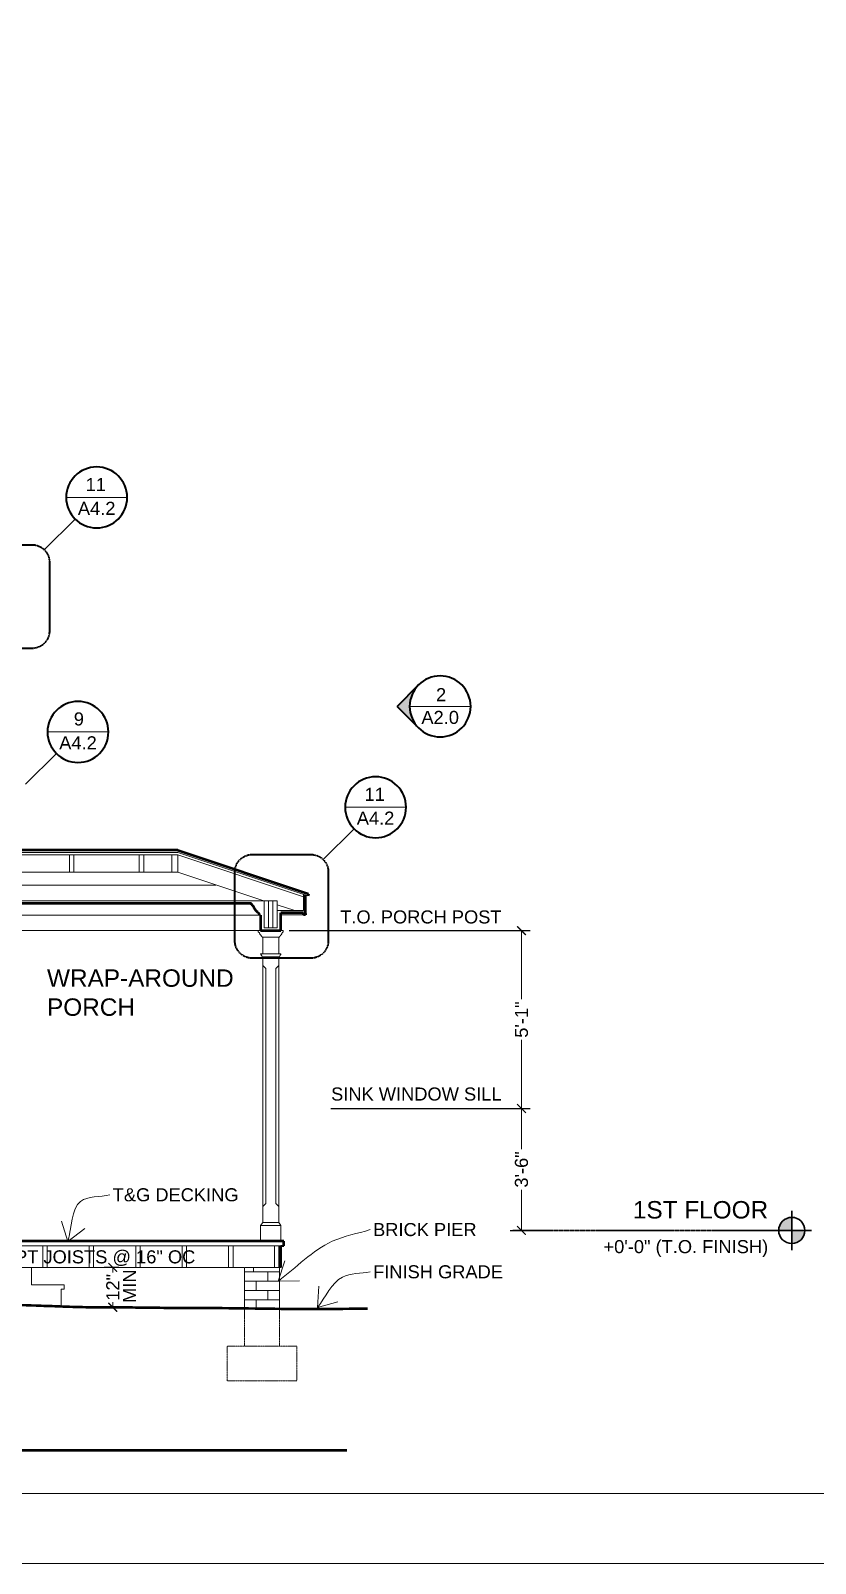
# Model space of a CAD drawing. Header units: inches. Extents: x -4969 to 16721, y 2489 to 24693.
# Drawn here: x 7612 to 7882, y 4791 to 5319 of the extents above; entities that cross this region are included whole.
import ezdxf

# ---------------------------------------------------------------- set-up
doc = ezdxf.new("R2010")
doc.units = ezdxf.units.IN
doc.header["$MEASUREMENT"] = 0
doc.linetypes.add('CENTER', pattern=[2, 1.25, -0.25, 0.25, -0.25])
doc.linetypes.add('DASHED2', pattern=[0.375, 0.25, -0.125])
doc.layers.get('0').update_dxf_attribs({"lineweight": 5})
doc.layers.add('0-NPLT', color=1, linetype='Continuous', plot=False)
for name, color, linetype, lineweight in [('1', 1, 'Continuous', 9), ('2', 6, 'Continuous', 20), ('3', 3, 'Continuous', 30), ('4', 2, 'Continuous', 40), ('5', 4, 'Continuous', 50), ('A-DIMSx', 7, 'Continuous', 9), ('A-LINK', 7, 'Continuous', 40), ('A-TEXTx', 7, 'Continuous', 20)]:
    doc.layers.add(name, color=color, linetype=linetype, lineweight=lineweight)
doc.styles.get("Standard").update_dxf_attribs({"font": 'Arial.ttf'})
doc.dimstyles.get("Standard").update_dxf_attribs({"dimtxt": 3, "dimasz": 2, "dimexe": 0.03125, "dimexo": 0.0625, "dimgap": 0.03125, "dimtad": 0, "dimtoh": 1, "dimdec": 4, "dimlfac": 0.99985, "dimzin": 0, "dimdsep": 46, "dimlunit": 4, "dimtxsty": 'Standard', "dimblk": 'ARCHTICK', "dimblk1": 'ARCHTICK', "dimblk2": 'ARCHTICK', "dimcen": 0.09, "dimclrt": 256, "dimadec": 0, "dimazin": 0, "dimtfac": 1, "dimtdec": 4, "dimtofl": 0, "dimtmove": 0, "dimatfit": 3, "dimfxl": 1, "dimtolj": 1, "dimtzin": 0, "dimarcsym": 0})

# ---------------------------------------------------------------- blocks, each defined once
blk = doc.blocks.new('BORDER 11X17')
at = {"layer": '0-NPLT', "lineweight": 9, "ltscale": 0.1}
blk.add_lwpolyline([(29864.74, -10461.77), (29048.74, -10461.77), (29048.74, -10989.77), (29864.74, -10989.77), (29864.74, -10461.77)], dxfattribs=at)
blk.add_lwpolyline([(29792.74, -10473.77), (29078.74, -10473.77), (29078.74, -10977.77), (29792.74, -10977.77)], close=True, dxfattribs=at)
blk = doc.blocks.new('Elevation Callout - 1')
at = {"layer": 'A-LINK', "ltscale": 0.1}
blk.add_hatch(color=152, dxfattribs=at).paths.add_polyline_path([(2031.59, 7377.65), (2039.01, 7370.23), (2046.43, 7377.65, -0.198912), (2039.01, 7374.58, -0.198912)])
at = {"layer": 'A-LINK', "color": 152, "ltscale": 0.1}
for q in [(2031.59, 7377.65), (2046.43, 7377.65)]:
    blk.add_line((2039.01, 7370.23), q, dxfattribs=at)
blk.add_circle((2039.01, 7385.08), 10.5, dxfattribs=at)
blk = doc.blocks.new('_ArchTick')
at = {"color": 0, "linetype": 'ByBlock', "lineweight": 0, "const_width": 0.15}
blk.add_lwpolyline([(-0.5, -0.5), (0.5, 0.5)], dxfattribs=at)
blk = doc.blocks.new('*D597')
at = {"layer": 'A-DIMSx', "color": 0, "lineweight": -2, "ltscale": 0.1, "transparency": 16777216}
for p, q in [((7642.02, 4892.43), (7636.88, 4892.43)), ((7643.68, 4878.73), (7636.88, 4878.73))]:
    blk.add_line(p, q, dxfattribs=at)
at = {"layer": 'A-DIMSx', "color": 0, "lineweight": 5, "ltscale": 0.1, "transparency": 16777216}
for p, q in [((7639.88, 4892.43), (7639.88, 4890.7)), ((7639.88, 4878.73), (7639.88, 4880.46))]:
    blk.add_line(p, q, dxfattribs=at)
at = {"layer": 'Defpoints', "color": 0, "ltscale": 0.1, "transparency": 16777216}
for p in [(7639.88, 4892.43), (7644.02, 4892.43), (7645.68, 4878.73)]:
    blk.add_point(p, dxfattribs=at)
at = {"layer": 'A-DIMSx', "color": 0, "lineweight": 5, "ltscale": 0.1, "transparency": 16777216, "xscale": 3, "yscale": 3, "zscale": 3}
for p, rotation in [((7639.88, 4892.43), 90), ((7639.88, 4878.73), 270)]:
    blk.add_blockref('_ArchTick', p, dxfattribs=dict(at, rotation=rotation))
at = {"layer": 'A-DIMSx', "ltscale": 0.1, "transparency": 16777216, "insert": (7639.88, 4885.58), "char_height": 4.5, "attachment_point": 5, "rotation": 90}
blk.add_mtext('\\A1;12"', dxfattribs=at)
blk = doc.blocks.new('CROWN small azek')
at = {"layer": '2', "linetype": 'Continuous'}
for p, q in [((3478.77, 4471.7), (3478.77, 4472.27)), ((3477.23, 4469.99), (3477.47, 4469.99)), ((3477.84, 4470.49), (3477.84, 4470.75))]:
    blk.add_line(p, q, dxfattribs=at)
for points, knots in [([(3477.47, 4469.99), (3477.48, 4470.04), (3477.49, 4470.12), (3477.53, 4470.21), (3477.57, 4470.28), (3477.63, 4470.36), (3477.71, 4470.42), (3477.78, 4470.46), (3477.84, 4470.49)], [0.002479, 0.002479, 0.002479, 0.002479, 0.1892867, 0.3469333, 0.4813355, 0.6000559, 0.7825047, 0.9879342, 0.9879342, 0.9879342, 0.9879342]), ([(3477.84, 4470.75), (3477.91, 4470.76), (3477.98, 4470.77), (3478.08, 4470.81), (3478.16, 4470.9), (3478.2, 4471), (3478.24, 4471.11), (3478.28, 4471.22), (3478.31, 4471.33), (3478.36, 4471.43), (3478.4, 4471.54), (3478.47, 4471.62), (3478.55, 4471.67), (3478.65, 4471.7), (3478.71, 4471.7), (3478.77, 4471.7)], [0.0155755, 0.0155755, 0.0155755, 0.0155755, 0.0913028, 0.1674337, 0.240804, 0.3221473, 0.4016041, 0.479934, 0.5587836, 0.63986, 0.7243935, 0.7885425, 0.8553172, 0.923465, 0.9867831, 0.9867831, 0.9867831, 0.9867831])]:
    blk.add_open_spline(points, degree=3, knots=knots, dxfattribs=at)
blk = doc.blocks.new('Column 01')
at = {"layer": '1', "ltscale": 0.25}
for p, q in [((4502.26, 4335.99), (4493.68, 4335.99)), ((4500.72, 4333.71), (4495.22, 4333.71)), ((4500.72, 4327.99), (4495.22, 4327.99)), ((4500.72, 4326.99), (4495.22, 4326.99)), ((4496.22, 4322.99), (4496.22, 4241.96)), ((4499.72, 4322.99), (4499.72, 4241.96)), ((4496.22, 4241.96), (4495.22, 4240.96)), ((4499.72, 4241.96), (4500.72, 4240.96)), ((4495.22, 4235.46), (4500.72, 4235.46)), ((4494.47, 4234.46), (4501.47, 4234.46))]:
    blk.add_line(p, q, dxfattribs=at)
at = {"layer": '1', "lineweight": 5, "ltscale": 0.25}
for p, q in [((4496.22, 4322.99), (4495.22, 4323.99)), ((4500.72, 4323.99), (4499.72, 4322.99))]:
    blk.add_line(p, q, dxfattribs=at)
at = {"layer": '2'}
for p, q in [((4495.22, 4333.71), (4495.22, 4327.99)), ((4500.72, 4333.71), (4500.72, 4327.99)), ((4495.22, 4326.99), (4495.22, 4235.46)), ((4500.72, 4326.99), (4500.72, 4235.46)), ((4494.47, 4234.46), (4495.22, 4235.46)), ((4500.72, 4235.46), (4501.47, 4234.46)), ((4494.47, 4234.46), (4494.47, 4228.96)), ((4501.47, 4234.46), (4501.47, 4228.96))]:
    blk.add_line(p, q, dxfattribs=at)
at = {"layer": '2', "ltscale": 0.25}
for p, q in [((4495.22, 4327.99), (4494.47, 4327.99)), ((4494.97, 4326.99), (4495.22, 4326.99)), ((4500.72, 4327.99), (4501.47, 4327.99)), ((4500.97, 4326.99), (4500.72, 4326.99))]:
    blk.add_line(p, q, dxfattribs=at)
for centre, start, end in [((4495.08, 4327.98), 179.1702, 233.9599), ((4494.36, 4327), 359.1702, 53.9599), ((4501.58, 4327), 126.0401, 180.8298), ((4500.86, 4327.98), 306.0401, 0.8298)]:
    blk.add_arc(centre, 0.607, start, end, dxfattribs=at)
at = {"layer": '3', "ltscale": 0.25, "xscale": -1}
blk.add_blockref('CROWN small azek', (7972.45, -136.28), dxfattribs=at)
at = {"layer": '3', "ltscale": 0.25}
blk.add_blockref('CROWN small azek', (1023.49, -136.28), dxfattribs=at)
blk = doc.blocks.new('Detail Callout')
at = {"layer": '2', "color": 152, "ltscale": 0.1}
blk.add_line((240.24, 5822.29), (219.24, 5822.29), dxfattribs=at)
at = {"layer": 'A-LINK', "color": 152, "ltscale": 0.1}
blk.add_circle((229.74, 5822.29), 10.5, dxfattribs=at)
blk = doc.blocks.new('*D882')
at = {"layer": 'A-DIMSx', "color": 0, "lineweight": -2, "ltscale": 0.1, "transparency": 16777216}
for p, q in [((7714.92, 4947.18), (7783.57, 4947.18)), ((7776.63, 4905.18), (7783.57, 4905.18))]:
    blk.add_line(p, q, dxfattribs=at)
at = {"layer": 'A-DIMSx', "color": 0, "lineweight": 5, "ltscale": 0.1, "transparency": 16777216}
for p, q in [((7780.57, 4947.18), (7780.57, 4933.16)), ((7780.57, 4905.18), (7780.57, 4919.2))]:
    blk.add_line(p, q, dxfattribs=at)
at = {"layer": 'Defpoints', "color": 0, "ltscale": 0.1, "transparency": 16777216}
for p in [(7712.92, 4947.18), (7780.57, 4947.18), (7774.63, 4905.18)]:
    blk.add_point(p, dxfattribs=at)
at = {"layer": 'A-DIMSx', "color": 0, "lineweight": 5, "ltscale": 0.1, "transparency": 16777216, "xscale": 3, "yscale": 3, "zscale": 3}
for p, rotation in [((7780.57, 4947.18), 90), ((7780.57, 4905.18), 270)]:
    blk.add_blockref('_ArchTick', p, dxfattribs=dict(at, rotation=rotation))
at = {"layer": 'A-DIMSx', "ltscale": 0.1, "transparency": 16777216, "insert": (7780.57, 4926.18), "char_height": 4.5, "attachment_point": 5, "rotation": 90}
blk.add_mtext('\\A1;3\'-6"', dxfattribs=at)
blk = doc.blocks.new('Point')
at = {"lineweight": 0, "ltscale": 0.1}
h = blk.add_hatch(color=256, dxfattribs=at)
h.dxf.hatch_style = 1
h.paths.add_polyline_path([(-3.2903, 4.1654, 0.414214), (-3.3528, 4.1029), (-3.2903, 4.1029)])
h.paths.add_polyline_path([(-3.2903, 4.1029), (-3.2903, 4.0404, 0.414214), (-3.2278, 4.1029)])
at = {"layer": '3', "ltscale": 0.1}
for q in [(-3.2903, 4.1966), (-3.384, 4.1029), (-3.1965, 4.1029), (-3.2903, 4.0091)]:
    blk.add_line((-3.2903, 4.1029), q, dxfattribs=at)
blk.add_circle((-3.2903, 4.1029), 0.0625, dxfattribs=at)
blk = doc.blocks.new('*D883')
at = {"layer": 'A-DIMSx', "color": 0, "lineweight": -2, "ltscale": 0.25, "transparency": 16777216}
for p, q in [((7700.56, 5008.47), (7783.57, 5008.47)), ((7714.92, 4947.18), (7783.57, 4947.18))]:
    blk.add_line(p, q, dxfattribs=at)
at = {"layer": 'A-DIMSx', "color": 0, "lineweight": 5, "ltscale": 0.25, "transparency": 16777216}
for p, q in [((7780.57, 5008.47), (7780.57, 4984.81)), ((7780.57, 4947.18), (7780.57, 4970.84))]:
    blk.add_line(p, q, dxfattribs=at)
at = {"layer": 'Defpoints', "color": 0, "ltscale": 0.25, "transparency": 16777216}
for p in [(7698.56, 5008.47), (7780.57, 5008.47), (7712.92, 4947.18)]:
    blk.add_point(p, dxfattribs=at)
at = {"layer": 'A-DIMSx', "color": 0, "lineweight": 5, "ltscale": 0.25, "transparency": 16777216, "xscale": 3, "yscale": 3, "zscale": 3}
for p, rotation in [((7780.57, 5008.47), 90), ((7780.57, 4947.18), 270)]:
    blk.add_blockref('_ArchTick', p, dxfattribs=dict(at, rotation=rotation))
at = {"layer": 'A-DIMSx', "ltscale": 0.25, "transparency": 16777216, "insert": (7780.57, 4977.82), "char_height": 4.5, "attachment_point": 5, "rotation": 90}
blk.add_mtext('\\A1;5\'-1"', dxfattribs=at)

msp = doc.modelspace()

# ---------------------------------------------------------------- linework, layer by layer
at = {"layer": '1', "ltscale": 0.25}
for p, q in [((7662.2699656, 5035.355718), (7601.0199656, 5035.355718)), ((7662.2699656, 5034.5651492), (7601.0199656, 5034.5651492)), ((7625.0199656, 5028.5607844), (7625.0199656, 5034.5651492)), ((7626.5199656, 5028.5607844), (7626.5199656, 5034.5651492)), ((7649.0199656, 5028.5607844), (7649.0199656, 5034.5651492)), ((7650.5199656, 5028.5607844), (7650.5199656, 5034.5651492)), ((7660.2699656, 5028.5607844), (7660.2699656, 5034.5651492)), ((7662.2699656, 5028.5607844), (7662.2699656, 5034.5651492)), ((7662.2699656, 5028.5607844), (7601.0199656, 5028.5607844)), ((7690.3984465, 5013.7632422), (7602.1414829, 5013.7632422))]:
    msp.add_line(p, q, dxfattribs=at)
at = {"layer": '1'}
for p, q in [((7662.2699656, 5035.355718), (7707.0327966, 5020.4348981)), ((7662.2699656, 5034.5651492), (7705.5199665, 5020.1486018)), ((7662.2699656, 5028.5607844), (7691.8993938, 5018.6843083)), ((7675.3993938, 5024.1843083), (7601.0199656, 5024.1843083)), ((7696.5199656, 5018.6843083), (7601.0199656, 5018.6843083)), ((7692.0199656, 5018.6843083), (7692.0199656, 5009.4343083)), ((7693.5199656, 5018.6843083), (7693.5199656, 5009.4343083)), ((7695.0199656, 5009.4343083), (7695.0199656, 5018.6843083)), ((7696.5199656, 5009.4343083), (7696.5199656, 5018.6843083)), ((7696.5199656, 5017.350975), (7702.5199656, 5015.350975)), ((7705.5199657, 5015.350975), (7705.5199665, 5020.9391706)), ((7705.5199657, 5015.350975), (7696.5199656, 5015.350975)), ((7705.5199665, 5013.850975), (7697.769965, 5013.850975)), ((7602.5601751, 5008.4652974), (7689.9797559, 5008.4652974)), ((7696.5199656, 5009.4343083), (7692.0199656, 5009.4343083)), ((7584.5199656, 4899.9343083), (7697.7699648, 4899.9343083)), ((7615.7699656, 4899.9343083), (7615.7699656, 4892.4343083)), ((7617.2699656, 4892.4343083), (7617.2699656, 4899.9343083)), ((7631.7699656, 4899.9343083), (7631.7699656, 4892.4343083)), ((7633.2699656, 4892.4343083), (7633.2699656, 4899.9343083)), ((7647.7699656, 4899.9343083), (7647.7699656, 4892.4343083)), ((7649.2699656, 4892.4343083), (7649.2699656, 4899.9343083)), ((7663.7699656, 4899.9343083), (7663.7699656, 4892.4343083)), ((7665.2699656, 4892.4343083), (7665.2699656, 4899.9343083)), ((7679.7699656, 4899.9343083), (7679.7699656, 4892.4343083)), ((7681.2699656, 4892.4343083), (7681.2699656, 4899.9343083)), ((7601.7699658, 4892.4343083), (7685.0231988, 4892.4343083)), ((7611.8949656, 4886.4343083), (7611.8949656, 4892.4343083)), ((7631.7699656, 4892.4343083), (7633.2699656, 4892.4343083)), ((7647.7699656, 4892.4343083), (7649.2699656, 4892.4343083)), ((7663.7699656, 4892.4343083), (7665.2699656, 4892.4343083)), ((7679.7699656, 4892.4343083), (7681.2699656, 4892.4343083)), ((7697.2699656, 4890.9343083), (7685.2699656, 4890.9343083)), ((7688.2699656, 4892.4343083), (7688.2699656, 4890.9343083)), ((7693.2699656, 4887.7343083), (7693.2699656, 4890.9343083)), ((7623.1449656, 4886.4343083), (7611.8949656, 4886.4343083)), ((7622.1449656, 4879.0463031), (7622.1449656, 4884.9343083)), ((7622.1449656, 4884.9343083), (7623.1449656, 4884.9343083)), ((7623.1449656, 4884.9343083), (7623.1449656, 4886.4343083)), ((7623.1449656, 4886.4343083), (7623.1449656, 4884.9343083)), ((7697.2699656, 4887.7343083), (7685.2699656, 4887.7343083)), ((7685.2699656, 4884.5343083), (7697.2699656, 4884.5343083)), ((7689.2699656, 4884.5343083), (7689.2699656, 4887.7343083)), ((7692.5199656, 4887.7343083), (7697.2699656, 4887.7343083)), ((7693.2699656, 4881.3343083), (7693.2699656, 4884.5343083)), ((7697.2699656, 4881.3343083), (7685.2699656, 4881.3343083)), ((7689.2699656, 4878.3171823), (7689.2699656, 4881.3343083))]:
    msp.add_line(p, q, dxfattribs=at)
at = {"layer": '1', "linetype": 'DASHED2', "ltscale": 0.25}
for p, q in [((7685.2699656, 4865.3343083), (7685.2699656, 4878.3716904)), ((7697.2699656, 4865.3343083), (7697.2699656, 4878.2357739)), ((7679.2699656, 4853.3343083), (7679.2699656, 4865.3343083)), ((7685.2699656, 4865.3343083), (7679.2699656, 4865.3343083)), ((7697.2699656, 4865.3343083), (7685.2699656, 4865.3343083)), ((7703.2699656, 4865.3343083), (7697.2699656, 4865.3343083)), ((7703.2699656, 4865.3343083), (7703.2699656, 4853.3343083)), ((7703.2699656, 4853.3343083), (7679.2699656, 4853.3343083))]:
    msp.add_line(p, q, dxfattribs=at)
at = {"layer": '2', "color": 152, "ltscale": 0.1}
for p, q in [((7616.3124831, 5139.6626252), (7626.9190848, 5150.2692269)), ((7742.0721207, 5085.7018038), (7763.0721207, 5085.7018038)), ((7609.8789021, 5058.8832482), (7620.4855039, 5069.48985)), ((7712.3124831, 5032.9436143), (7722.9190848, 5043.550216))]:
    msp.add_line(p, q, dxfattribs=at)
at = {"layer": '2'}
for p, q in [((7695.5199656, 4899.9343083), (7695.5199656, 4892.4343083)), ((7697.0199656, 4892.4343083), (7697.0199656, 4899.9343083)), ((7685.2699656, 4878.6510496), (7685.2699656, 4892.4343083)), ((7685.2699656, 4892.4343083), (7697.7699658, 4892.4343083)), ((7697.2699656, 4878.6510496), (7697.2699656, 4892.4343083))]:
    msp.add_line(p, q, dxfattribs=at)
at = {"layer": '3', "linetype": 'CENTER', "ltscale": 0.25}
msp.add_line((7869.1003993, 4905.1843083), (7777.6003993, 4905.1843083), dxfattribs=at)
at = {"layer": '4'}
msp.add_line((7697.7699648, 4899.9343083), (7698.7699647, 4899.9343083), dxfattribs=at)
at = {"layer": '5'}
for p, q in [((7662.2699656, 5036.1462867), (7601.0199656, 5036.1462867)), ((7662.2699656, 5036.1462867), (7707.2699656, 5021.1464112)), ((7604.9581786, 5017.9343083), (7687.5817507, 5017.9343083)), ((7706.2699656, 5014.350975), (7706.2699656, 5020.689173)), ((7707.2699656, 5021.1464112), (7707.0327966, 5020.4348981)), ((7690.7699643, 5013.7632422), (7690.7699652, 5008.4652974)), ((7697.7699649, 5008.4652974), (7697.769965, 5014.600975)), ((7705.5199656, 5014.600975), (7697.769965, 5014.600975)), ((7705.5199665, 5013.850975), (7705.5199656, 5014.600975)), ((7706.2699665, 5013.850975), (7705.5199665, 5013.850975)), ((7706.2699656, 5014.350975), (7706.2699665, 5013.850975)), ((7690.7699652, 5008.4652974), (7691.5199648, 5008.4652974)), ((7691.5199648, 5008.4652974), (7697.0199633, 5008.4652973)), ((7697.0199646, 5008.4652974), (7697.7699649, 5008.4652974)), ((7698.7699647, 4901.4343083), (7602.7699647, 4901.4343083)), ((7697.7699658, 4892.4343083), (7697.7699648, 4899.9343083)), ((7698.7699647, 4899.9343083), (7698.7699647, 4901.4343083))]:
    msp.add_line(p, q, dxfattribs=at)
at = {"layer": '5', "color": 7, "linetype": 'Continuous'}
for p, q in [((7687.6347056, 5017.3785186), (7687.5817507, 5017.9343083)), ((7689.7631899, 5014.592121), (7689.7631899, 5014.8650609)), ((7690.7699643, 5013.7632422), (7690.3984465, 5013.7632422))]:
    msp.add_line(p, q, dxfattribs=at)
at = {"layer": '5', "ltscale": 0.1}
msp.add_line((7057.9767856, 4829.5008975), (7720.5023159, 4829.5008975), dxfattribs=at)
at = {"layer": '5', "color": 7, "linetype": 'Continuous'}
for points, knots in [([(7689.7631899, 5014.8650609), (7689.634464, 5014.9476612), (7689.5023499, 5015.0351562), (7689.3131992, 5015.1938246), (7689.1359193, 5015.3956216), (7688.984273, 5015.6256949), (7688.829651, 5015.8692681), (7688.6763418, 5016.1273354), (7688.5291411, 5016.3834894), (7688.3966898, 5016.6250861), (7688.2700997, 5016.8321139), (7688.1378217, 5017.0019008), (7687.9932891, 5017.1412352), (7687.8347062, 5017.258223), (7687.7217247, 5017.3269515), (7687.6347056, 5017.3785186)], [0.02252924258, 0.02252924258, 0.02252924258, 0.02252924258, 0.0848948356, 0.16525381449, 0.24407818869, 0.32590546439, 0.41317453746, 0.50401511078, 0.5962486035, 0.67928693936, 0.75221584643, 0.81459891015, 0.872600463, 0.93247186799, 0.99170471556, 0.99170471556, 0.99170471556, 0.99170471556]), ([(7690.3984465, 5013.7632422), (7690.3832539, 5013.8830524), (7690.3648157, 5014.0047429), (7690.2962081, 5014.1806785), (7690.1919617, 5014.3309329), (7690.0670489, 5014.4436738), (7689.9481615, 5014.5178987), (7689.866491, 5014.5522637), (7689.7631899, 5014.592121)], [0.04595771603, 0.04595771603, 0.04595771603, 0.04595771603, 0.20058811132, 0.3838219169, 0.55899294445, 0.69798130682, 0.84352384316, 0.94144460866, 0.94144460866, 0.94144460866, 0.94144460866])]:
    msp.add_open_spline(points, degree=3, knots=knots, dxfattribs=at)
at = {"layer": '5'}
msp.add_open_spline([(7584.5199656, 4880.4242284), (7586.1032989, 4880.3661269), (7587.6866323, 4880.3080253), (7589.2699656, 4880.2499238), (7593.2699656, 4880.103141), (7597.2699656, 4879.9563582), (7601.2699656, 4879.8095753), (7605.9366323, 4879.6383287), (7610.603299, 4879.4670821), (7615.2699656, 4879.2958354), (7617.7540143, 4879.2046815), (7623.2416516, 4879.0033088), (7632.422464, 4878.6950096), (7641.7046581, 4878.8438376), (7651.6304704, 4878.5770117), (7662.4279597, 4878.5704308), (7676.7487136, 4878.5234739), (7698.7673043, 4878.1222988), (7716.2276169, 4878.2103285), (7727.5820062, 4878.2675739)], degree=3, knots=[-30.7716485844, -30.7716485844, -30.7716485844, -30.7716485844, -26.0183044715, -26.0183044715, -26.0183044715, -14.0098562539, -14.0098562539, -14.0098562539, 0, 0, 0, 7.4573924002, 16.4745021806, 27.5530524733, 35.2986121506, 46.2594930158, 59.9439618927, 78.2611253105, 112.3231659207, 112.3231659207, 112.3231659207, 112.3231659207], dxfattribs=at)
at = {"layer": 'A-LINK', "color": 152, "linetype": 'DASHED2', "ltscale": 0.5, "flags": 128}
for points in [[(7618.0698424, 5135.4199845), (7618.0698424, 5111.6746356, -0.4142135624), (7612.0698424, 5105.6746356), (7591.9232305, 5105.6746356, -0.4142135624), (7585.9232305, 5111.6746356), (7585.9232305, 5135.4199845, -0.4142135624), (7591.9232305, 5141.4199845), (7612.0698424, 5141.4199845, -0.4142135624)], [(7714.0698424, 5028.7009736), (7714.0698424, 5004.9556247, -0.4142135624), (7708.0698424, 4998.9556247), (7687.9232305, 4998.9556247, -0.4142135624), (7681.9232305, 5004.9556247), (7681.9232305, 5028.7009736, -0.4142135624), (7687.9232305, 5034.7009736), (7708.0698424, 5034.7009736, -0.4142135624)]]:
    msp.add_lwpolyline(points, format="xyb", close=True, dxfattribs=at)

# ---------------------------------------------------------------- block references
at = {"ltscale": 0.1}
for name, p, xscale, yscale, zscale in [('BORDER 11X17', (-51485.4783869, 26770.0450796), 2, 2, 2), ('Point', (8110.4999083, 4609.776597), 72, 72, 72)]:
    msp.add_blockref(name, p, dxfattribs=dict(at, xscale=xscale, yscale=yscale, zscale=zscale))
at = {"color": 152, "ltscale": 0.1, "xscale": -1, "rotation": 270}
msp.add_blockref('Elevation Callout - 1', (367.4965367, 3046.6917728), dxfattribs=at)
at = {"layer": '2', "color": 152, "ltscale": 0.25, "xscale": -1}
for p in [(7864.0813622, -664.5975532), (7857.6477812, -745.3769302), (7960.0813622, -771.3165641)]:
    msp.add_blockref('Detail Callout', p, dxfattribs=at)
at = {"layer": '3', "ltscale": 0.25, "xscale": -1}
msp.add_blockref('Column 01', (12192.2395925, 672.4783898), dxfattribs=at)

# ---------------------------------------------------------------- texts
at = {"layer": 'A-DIMSx', "ltscale": 0.5, "char_height": 4.5, "width": 102.841993853, "attachment_point": 3}
for s, insert in [('\\pi-13.5,l18,t18;T.O.^IPORCH POST', (7773.703666, 5015.4312724)), ('SINK WINDOW SILL', (7773.703666, 4954.4312724))]:
    msp.add_mtext(s, dxfattribs=dict(at, insert=insert))
at = {"layer": 'A-DIMSx', "ltscale": 0.1, "insert": (7647.9104541, 4880.2309632), "char_height": 4.5, "width": 73.076179956, "attachment_point": 7, "rotation": 90}
msp.add_mtext('{MIN}', dxfattribs=at)
at = {"layer": 'A-LINK', "color": 152, "ltscale": 0.1, "attachment_point": 5}
for s, insert, char_height, width in [('11', (7634.0335631, 5162.1373991), 4.5, 9.771161836), ('{\\H0.75x;A4.2}', (7634.3394485, 5153.9397819), 6, 9.85131083), ('2', (7752.8822635, 5089.7451548), 4.5, 9.771161836), ('9', (7628.2202684, 5081.3580222), 4.5, 9.771161836), ('{\\H0.75x;A2.0}', (7752.5763782, 5081.8918396), 6, 9.85131083), ('{\\H0.75x;A4.2}', (7627.914383, 5073.160405), 6, 9.85131083), ('11', (7730.0335631, 5055.4183882), 4.5, 9.771161836), ('{\\H0.75x;A4.2}', (7730.3394485, 5047.220771), 6, 9.85131083)]:
    msp.add_mtext(s, dxfattribs=dict(at, insert=insert, char_height=char_height, width=width))
at = {"layer": 'A-TEXTx', "ltscale": 0.5}
for s, insert, char_height, width, attachment_point in [('WRAP-AROUND PORCH', (7617.2513156, 4995.1199979), 6, 47.51527738, 1), ('{1ST FLOOR }', (7865.4753726, 4915.3031499), 6, 94.776154357, 3), ('{+0\'-0" (T.O. FINISH)}', (7865.4753726, 4901.8557185), 4.5, 81.256520484, 3)]:
    msp.add_mtext(s, dxfattribs=dict(at, insert=insert, char_height=char_height, width=width, attachment_point=attachment_point))
at = {"layer": 'A-TEXTx', "ltscale": 0.25, "char_height": 4.5, "attachment_point": 4}
for s, insert in [('T&G DECKING', (7639.8695432, 4917.4417888)), ('{BRICK PIER}', (7729.4865417, 4905.4555727)), ('{FINISH GRADE}', (7729.4865417, 4890.9048325))]:
    msp.add_mtext(s, dxfattribs=dict(at, insert=insert))
at = {"layer": 'A-TEXTx', "ltscale": 0.25, "insert": (7668.2959684, 4895.6355506), "char_height": 4.5, "width": 76.811101146, "attachment_point": 6}
msp.add_mtext('2X8 PT JOISTS @ 16" OC', dxfattribs=at)

# ---------------------------------------------------------------- dimensions: what is measured, and where the dimension line sits
at = {"layer": 'A-DIMSx', "ltscale": 0.25}
dim = msp.add_linear_dim(base=(7780.5739463, 5008.4652974), p1=(7712.9238584, 4947.1843083), p2=(7698.5601751, 5008.4652974), angle=90, text='5\'-1"', dimstyle='Standard', override={"dimtxt": 4.5, "dimasz": 3, "dimexe": 3, "dimexo": 2, "dimgap": 1, "dimlfac": -47.9928, "dimtmove": 1, "dimlwd": 5}, dxfattribs=at)
dim.commit()
dim.dimension.update_dxf_attribs({"geometry": '*D883', "text_midpoint": (7780.5739463, 4977.8248029)})
at = {"layer": 'A-DIMSx', "ltscale": 0.1}
dim = msp.add_linear_dim(base=(7780.5739463, 4947.1843083), p1=(7774.6265085, 4905.1843083), p2=(7712.9238584, 4947.1843083), angle=90, dimstyle='Standard', override={"dimtxt": 4.5, "dimasz": 3, "dimexe": 3, "dimexo": 2, "dimgap": 1, "dimlfac": -47.9928, "dimlwd": 5}, dxfattribs=at)
dim.commit()
dim.dimension.update_dxf_attribs({"geometry": '*D882', "text_midpoint": (7780.5739463, 4926.1843083)})
dim = msp.add_linear_dim(base=(7639.8764186, 4892.4343083), p1=(7645.6819464, 4878.7269537), p2=(7644.0185278, 4892.4343083), angle=90, text='12"', dimstyle='Standard', override={"dimtxt": 4.5, "dimasz": 3, "dimexe": 3, "dimexo": 2, "dimgap": 1, "dimlfac": -47.9928, "dimlwd": 5}, dxfattribs=at)
dim.commit()
dim.dimension.update_dxf_attribs({"geometry": '*D597', "text_midpoint": (7639.8764186, 4885.580631)})

# ---------------------------------------------------------------- leaders
at = {"layer": 'A-TEXTx', "path_type": 1, "annotation_type": 0, "has_hookline": 1, "hookline_direction": 0}
for points, text_width in [([(7624.4443175, 4901.3773353), (7628.7925109, 4915.2102151), (7638.8695432, 4917.4417888)], 42.771487), ([(7696.8328902, 4887.7343083), (7715.4367607, 4901.4516309), (7728.4865417, 4905.4555727)], 35.0914052), ([(7710.3078174, 4878.6663609), (7718.9089501, 4889.0923083), (7728.4865417, 4890.9048325)], 43.8550477)]:
    msp.add_leader(points, dimstyle='Standard', override={"dimasz": 6, "dimgap": 1, "dimldrblk": 'Open90', "dimlwd": -1}, dxfattribs=dict(at, text_width=text_width))

doc.saveas('drawing.dxf')
